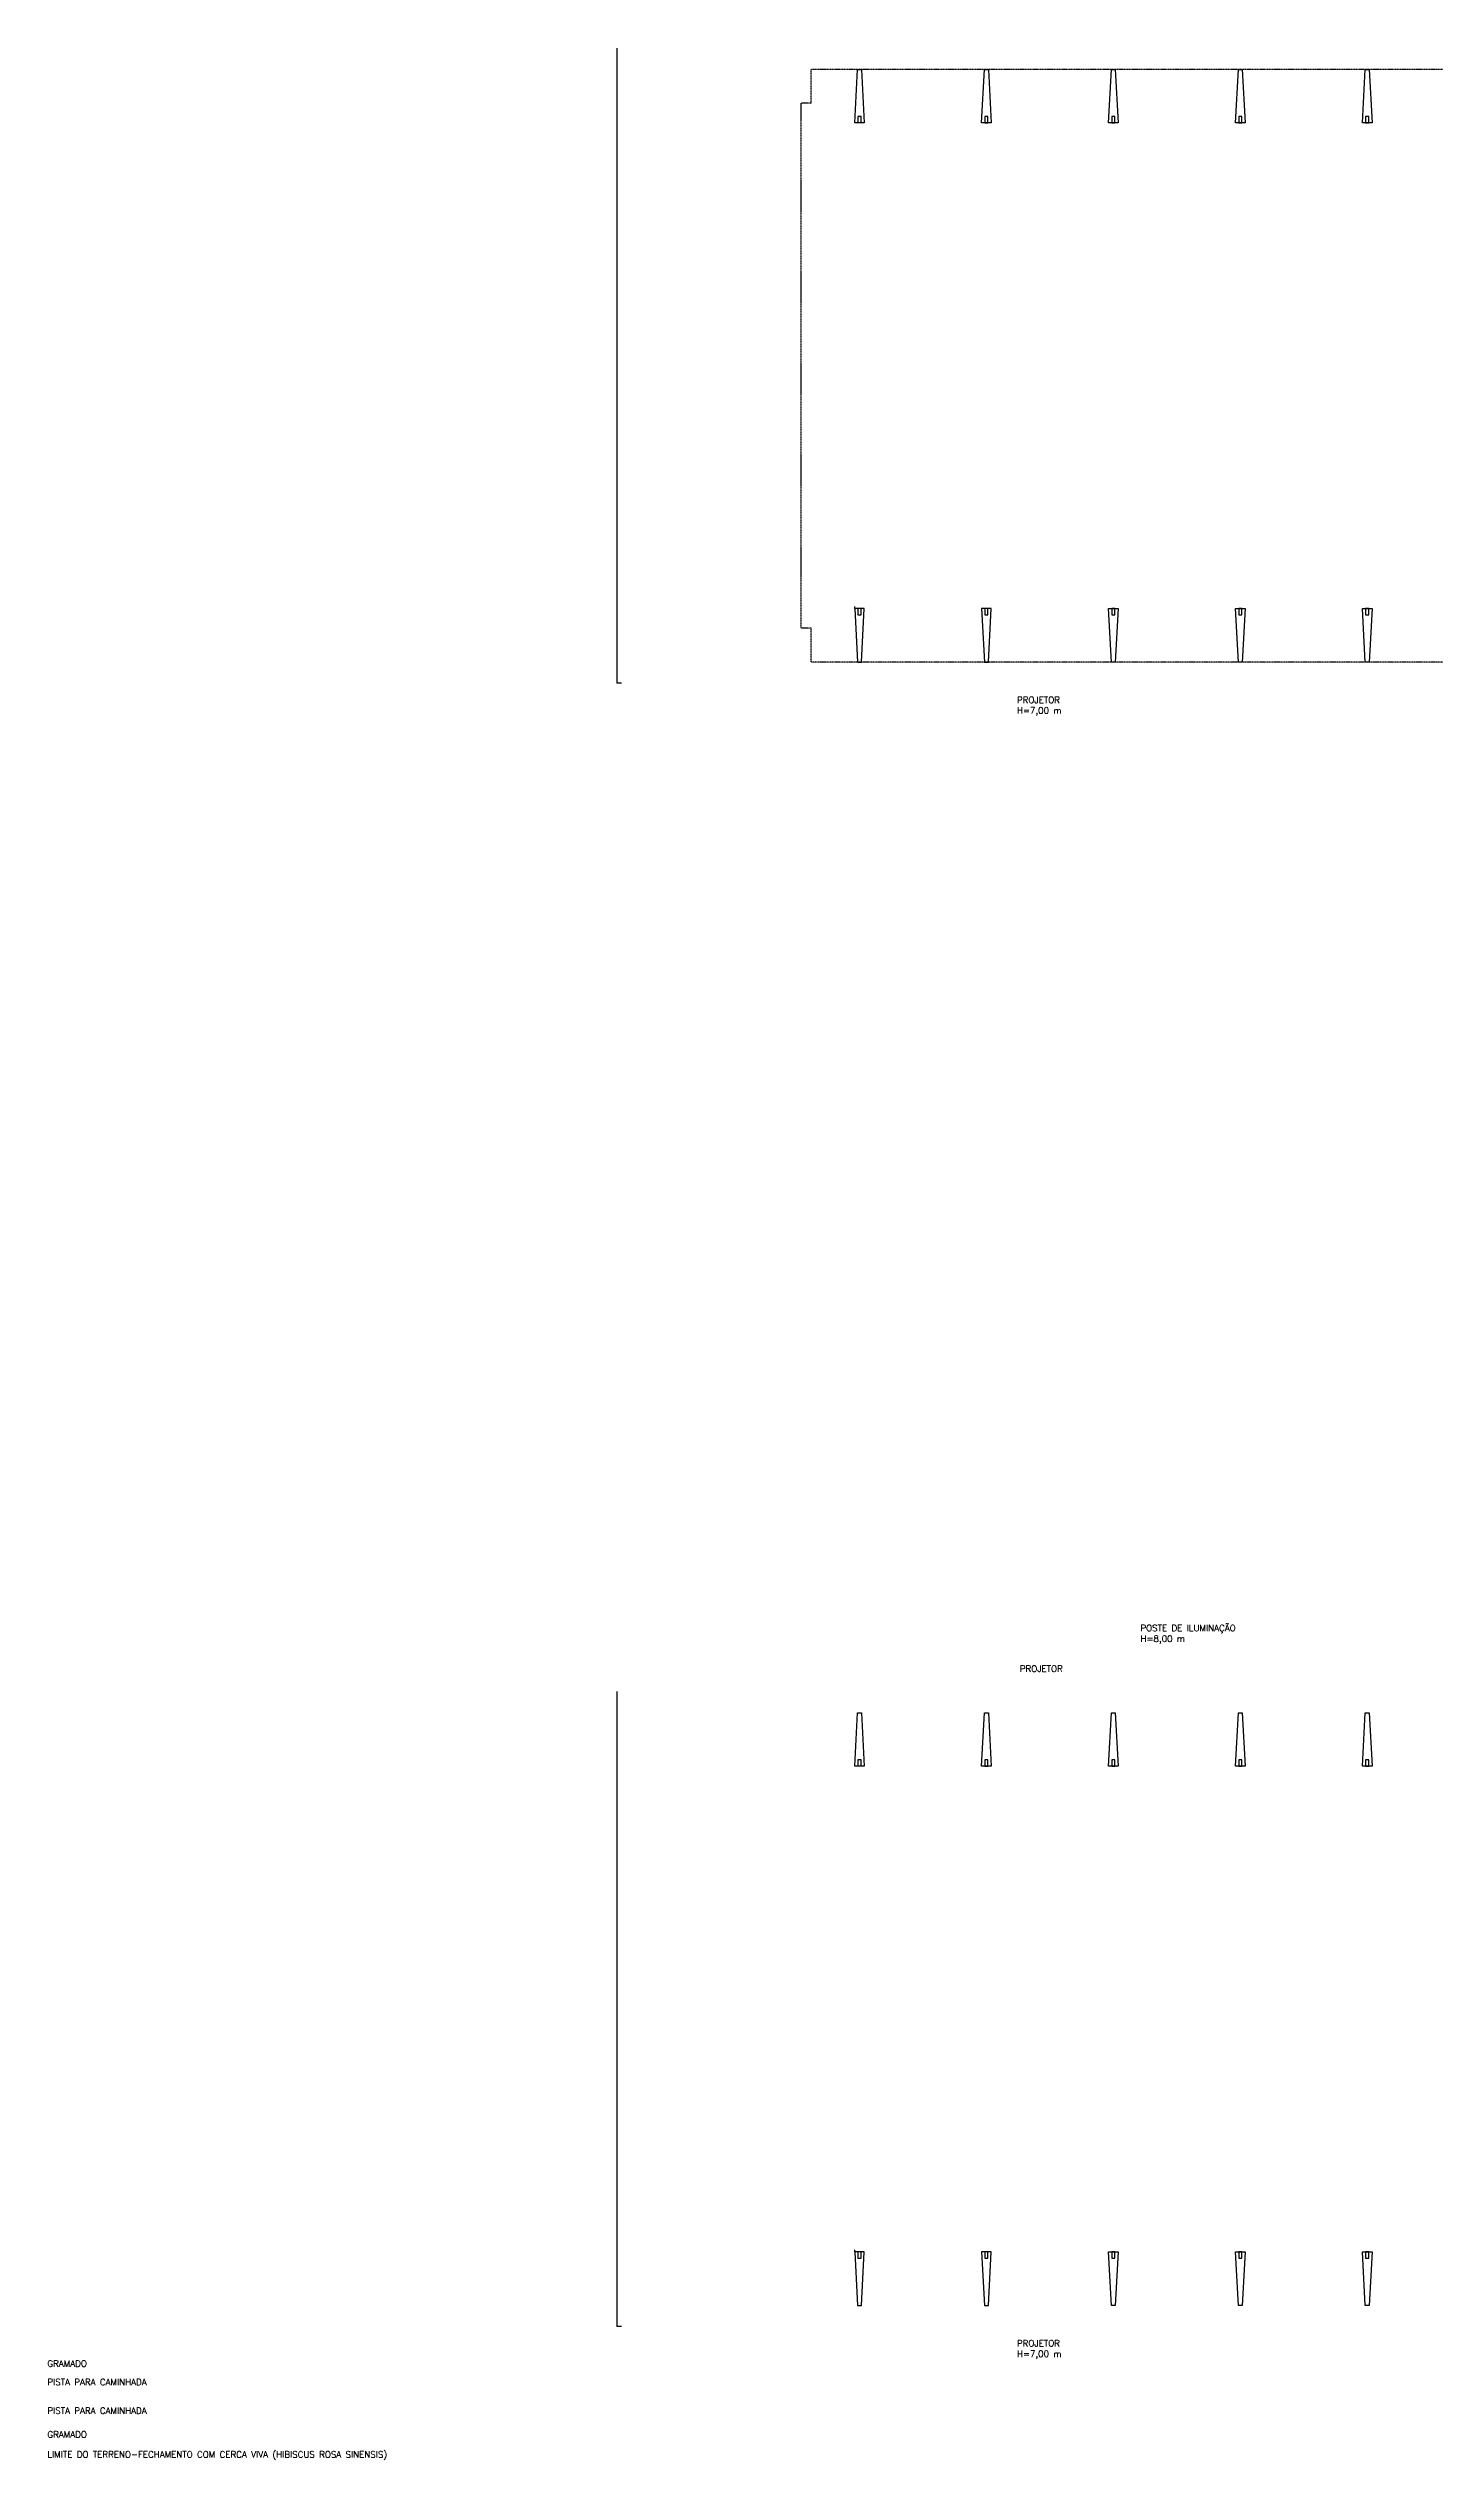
# Model space of a CAD drawing. Header units: millimetres. Extents: x -287396 to 401320, y -174247 to 142644.
# Drawn here: x -287396 to -221815, y -74830 to 39110 of the extents above; entities that cross this region are included whole.
import ezdxf

# ---------------------------------------------------------------- set-up
doc = ezdxf.new("R2010")
doc.units = ezdxf.units.MM
doc.header["$LTSCALE"] = 2.5
doc.linetypes.add('HIDDEN', pattern=[0.375, 0.25, -0.125])
doc.linetypes.add('HIDDENX2', pattern=[0.75, 0.5, -0.25])
for name, color, linetype in [('ARQ-CTA', 1, 'Continuous'), ('ARQ-TXT', 2, 'Continuous'), ('PAREDE', 4, 'Continuous'), ('PILAR', 160, 'Continuous'), ('PROJ COBERTA', 8, 'HIDDENX2')]:
    doc.layers.add(name, color=color, linetype=linetype)
doc.styles.add('50-250', font='SIMPLEX.shx', dxfattribs={"height": 0.3})
doc.dimstyles.new('50-250', dxfattribs={"dimscale": 2.5, "dimtxt": 0.3, "dimasz": 0.06, "dimexe": 0.2, "dimexo": 0.1, "dimgap": 0.1, "dimtad": 1, "dimzin": 5, "dimdsep": 46, "dimtxsty": '50-250', "dimblk": 'DOT', "dimcen": 0.06, "dimclrd": 1, "dimclre": 1, "dimclrt": 2, "dimadec": 0, "dimazin": 0, "dimtfac": 1, "dimtmove": 2, "dimatfit": 3, "dimldrblk": 'DOT', "dimfxl": 1, "dimtolj": 1, "dimtzin": 4, "dimarcsym": 0})

# ---------------------------------------------------------------- blocks, each defined once
blk = doc.blocks.new('_Dot')
at = {"color": 0, "linetype": 'ByBlock', "lineweight": -2}
blk.add_line((-0.5, 0), (-1, 0), dxfattribs=at)
at = {"color": 0, "linetype": 'ByBlock', "const_width": 0.5}
blk.add_lwpolyline([(-0.25, 0, 1), (0.25, 0, 1)], format="xyb", close=True, dxfattribs=at)
blk = doc.blocks.new('*D15')
at = {"layer": 'ARQ-CTA', "color": 1, "lineweight": -2}
for p, q in [((-260517, -38535), (-260517, -38535)), ((-260517, -38535), (-260517, -68535)), ((-260294, -68535), (-260518, -68535))]:
    blk.add_line(p, q, dxfattribs=at)
at = {"layer": 'DEFPOINTS', "color": 0}
for p in [(-260517, -38535), (-260517, -68535), (-260293, -68535)]:
    blk.add_point(p, dxfattribs=at)
at = {"layer": 'ARQ-CTA', "color": 1, "lineweight": -2, "xscale": 0.15, "yscale": 0.15, "zscale": 0.15}
for p, rotation in [((-260517, -38535), 90), ((-260517, -68535), 270)]:
    blk.add_blockref('_Dot', p, dxfattribs=dict(at, rotation=rotation))
at = {"layer": 'ARQ-CTA', "color": 2, "insert": (-260518, -53535), "char_height": 0.3, "attachment_point": 5, "rotation": 90, "style": '50-250'}
blk.add_mtext('\\A1;30000.00', dxfattribs=at)
blk = doc.blocks.new('*D131')
at = {"layer": 'ARQ-CTA', "color": 1, "lineweight": -2}
for p, q in [((-260517, 39110), (-260517, 39110)), ((-260517, 39110), (-260517, 9110)), ((-260294, 9110), (-260518, 9110))]:
    blk.add_line(p, q, dxfattribs=at)
at = {"layer": 'DEFPOINTS', "color": 0}
for p in [(-260517, 39110), (-260517, 9110), (-260293, 9110)]:
    blk.add_point(p, dxfattribs=at)
at = {"layer": 'ARQ-CTA', "color": 1, "lineweight": -2, "xscale": 0.15, "yscale": 0.15, "zscale": 0.15}
for p, rotation in [((-260517, 39110), 90), ((-260517, 9110), 270)]:
    blk.add_blockref('_Dot', p, dxfattribs=dict(at, rotation=rotation))
at = {"layer": 'ARQ-CTA', "color": 2, "insert": (-260518, 24110), "char_height": 0.3, "attachment_point": 5, "rotation": 90, "style": '50-250'}
blk.add_mtext('\\A1;30000.00', dxfattribs=at)

msp = doc.modelspace()

# ---------------------------------------------------------------- linework, layer by layer
for p, q in [((-249279.24, 12639.989), (-249279.24, 12739.989)), ((-249279.24, -65005.111), (-249279.24, -64905.111))]:
    msp.add_line(p, q)
at = {"layer": 'PAREDE'}
for points in [[(-248962.64, 38109.989), (-248829.24, 35579.989), (-249279.24, 35579.989), (-249145.84, 38109.989)], [(-242962.64, 38109.989), (-242829.24, 35579.989), (-243279.24, 35579.989), (-243145.84, 38109.989)], [(-237279.24, 35579.989), (-237145.84, 38109.989), (-236962.64, 38109.989), (-236829.24, 35579.989)], [(-231279.24, 35579.989), (-231145.84, 38109.989), (-230962.64, 38109.989), (-230829.24, 35579.989)], [(-224829.24, 35579.989), (-225279.24, 35579.989), (-225145.84, 38109.989), (-224962.64, 38109.989)], [(-248962.64, 10109.989), (-248829.24, 12639.989), (-249279.24, 12639.989), (-249145.84, 10109.989)], [(-242962.64, 10109.989), (-242829.24, 12639.989), (-243279.24, 12639.989), (-243145.84, 10109.989)], [(-236829.24, 12639.989), (-236962.64, 10109.989), (-237145.84, 10109.989), (-237279.24, 12639.989)], [(-230829.24, 12639.989), (-230962.64, 10109.989), (-231145.84, 10109.989), (-231279.24, 12639.989)], [(-224829.24, 12639.989), (-224962.64, 10109.989), (-225145.84, 10109.989), (-225279.24, 12639.989)], [(-248962.64, -39535.111), (-248829.24, -42065.111), (-249279.24, -42065.111), (-249145.84, -39535.111)], [(-242962.64, -39535.111), (-242829.24, -42065.111), (-243279.24, -42065.111), (-243145.84, -39535.111)], [(-237279.24, -42065.111), (-237145.84, -39535.111), (-236962.64, -39535.111), (-236829.24, -42065.111)], [(-231279.24, -42065.111), (-231145.84, -39535.111), (-230962.64, -39535.111), (-230829.24, -42065.111)], [(-224829.24, -42065.111), (-225279.24, -42065.111), (-225145.84, -39535.111), (-224962.64, -39535.111)], [(-248962.64, -67535.111), (-248829.24, -65005.111), (-249279.24, -65005.111), (-249145.84, -67535.111)], [(-242962.64, -67535.111), (-242829.24, -65005.111), (-243279.24, -65005.111), (-243145.84, -67535.111)], [(-236829.24, -65005.111), (-236962.64, -67535.111), (-237145.84, -67535.111), (-237279.24, -65005.111)], [(-230829.24, -65005.111), (-230962.64, -67535.111), (-231145.84, -67535.111), (-231279.24, -65005.111)], [(-224829.24, -65005.111), (-224962.64, -67535.111), (-225145.84, -67535.111), (-225279.24, -65005.111)]]:
    msp.add_lwpolyline(points, close=True, dxfattribs=at)
at = {"layer": 'PILAR'}
for p, q in [((-237129.24, 35579.989), (-236979.24, 35579.989)), ((-231129.24, 35579.989), (-230979.24, 35579.989)), ((-225129.24, 35579.989), (-224979.24, 35579.989)), ((-237129.24, -42065.111), (-236979.24, -42065.111)), ((-231129.24, -42065.111), (-230979.24, -42065.111)), ((-225129.24, -42065.111), (-224979.24, -42065.111))]:
    msp.add_line(p, q, dxfattribs=at)
for points in [[(-248979.24, 35579.989), (-248979.24, 35879.989), (-249129.24, 35879.989), (-249129.24, 35579.989)], [(-242979.24, 35579.989), (-242979.24, 35879.989), (-243129.24, 35879.989), (-243129.24, 35579.989), (-242979.24, 35579.989)], [(-236979.24, 35579.989), (-236979.24, 35879.989), (-237129.24, 35879.989), (-237129.24, 35579.989)], [(-230979.24, 35579.989), (-230979.24, 35879.989), (-231129.24, 35879.989), (-231129.24, 35579.989)], [(-224979.24, 35579.989), (-224979.24, 35879.989), (-225129.24, 35879.989), (-225129.24, 35579.989)], [(-225129.24, 12639.989), (-225129.24, 12339.989)], [(-248979.24, -42065.111), (-248979.24, -41765.111), (-249129.24, -41765.111), (-249129.24, -42065.111)], [(-242979.24, -42065.111), (-242979.24, -41765.111), (-243129.24, -41765.111), (-243129.24, -42065.111), (-242979.24, -42065.111)], [(-236979.24, -42065.111), (-236979.24, -41765.111), (-237129.24, -41765.111), (-237129.24, -42065.111)], [(-230979.24, -42065.111), (-230979.24, -41765.111), (-231129.24, -41765.111), (-231129.24, -42065.111)], [(-224979.24, -42065.111), (-224979.24, -41765.111), (-225129.24, -41765.111), (-225129.24, -42065.111)], [(-225129.24, -65005.111), (-225129.24, -65305.111)]]:
    msp.add_lwpolyline(points, dxfattribs=at)
for points in [[(-248979.24, 12639.989), (-249129.24, 12639.989), (-249129.24, 12339.989), (-248979.24, 12339.989)], [(-243129.24, 12639.989), (-243129.24, 12339.989), (-242979.24, 12339.989), (-242979.24, 12639.989)], [(-237129.24, 12639.989), (-237129.24, 12339.989), (-236979.24, 12339.989), (-236979.24, 12639.989)], [(-230979.24, 12639.989), (-231129.24, 12639.989), (-231129.24, 12339.989), (-230979.24, 12339.989)], [(-225129.24, 12339.989), (-224979.24, 12339.989), (-224979.24, 12639.989), (-225129.24, 12639.989)], [(-248979.24, -65005.111), (-249129.24, -65005.111), (-249129.24, -65305.111), (-248979.24, -65305.111)], [(-243129.24, -65005.111), (-243129.24, -65305.111), (-242979.24, -65305.111), (-242979.24, -65005.111)], [(-237129.24, -65005.111), (-237129.24, -65305.111), (-236979.24, -65305.111), (-236979.24, -65005.111)], [(-230979.24, -65005.111), (-231129.24, -65005.111), (-231129.24, -65305.111), (-230979.24, -65305.111)], [(-225129.24, -65305.111), (-224979.24, -65305.111), (-224979.24, -65005.111), (-225129.24, -65005.111)]]:
    msp.add_lwpolyline(points, close=True, dxfattribs=at)
at = {"layer": 'PROJ COBERTA', "linetype": 'HIDDEN'}
for p, q in [((-186762.64, 38109.989), (-251329.448, 38109.989)), ((-251329.448, 36509.989), (-251329.448, 38109.989)), ((-251329.448, 36509.989), (-251829.448, 36509.989)), ((-251829.448, 36509.989), (-251829.448, 11709.989)), ((-251329.448, 11709.989), (-251829.448, 11709.989)), ((-251329.448, 10109.989), (-251329.448, 11709.989)), ((-186762.64, 10109.989), (-251329.448, 10109.989))]:
    msp.add_line(p, q, dxfattribs=at)

# ---------------------------------------------------------------- texts
at = {"layer": 'ARQ-TXT', "style": '50-250'}
for s, p in [('PROJETOR', (-241610.047, 8171.828)), ('H=7,00 m', (-241610.047, 7670.104)), ('POSTE DE ILUMINAÇÃO', (-235773.107, -35685.42)), ('H=8,00 m', (-235773.107, -36187.144)), ('PROJETOR', (-241476.047, -37606.95)), ('PROJETOR', (-241610.047, -69473.272)), ('H=7,00 m', (-241610.047, -69974.996))]:
    msp.add_text(s, height=300, dxfattribs=at).set_placement(p)
at = {"layer": 'ARQ-TXT', "char_height": 300, "style": '50-250'}
for s, insert, width, attachment_point in [('GRAMADO', (-287434.26, -70285.111), 7526.94467, 4), ('PISTA PARA CAMINHADA', (-287434.26, -71160.111), 7526.94467, 4), ('PISTA PARA CAMINHADA', (-287434.26, -72510.111), 7526.94467, 4), ('GRAMADO', (-287434.26, -73635.111), 7526.94467, 4), ('LIMITE DO TERRENO-FECHAMENTO COM CERCA VIVA (HIBISCUS ROSA SINENSIS)', (-287434.26, -74430.19), 20084.01717, 1)]:
    msp.add_mtext(s, dxfattribs=dict(at, insert=insert, width=width, attachment_point=attachment_point))

# ---------------------------------------------------------------- dimensions: what is measured, and where the dimension line sits
at = {"layer": 'ARQ-CTA'}
for base, p1, p2, picture, middle in [((-260517.162, 9109.989), (-260517.162, 39109.989), (-260293.336, 9109.989), '*D131', (-260517.562, 24109.989)), ((-260517.162, -68535.111), (-260517.162, -38535.111), (-260293.336, -68535.111), '*D15', (-260517.562, -53535.111))]:
    dim = msp.add_linear_dim(base=base, p1=p1, p2=p2, angle=90, dimstyle='50-250', override={"dimfxl": 0.01}, dxfattribs=at)
    dim.commit()
    dim.dimension.update_dxf_attribs({"geometry": picture, "text_midpoint": middle})

doc.saveas('drawing.dxf')
